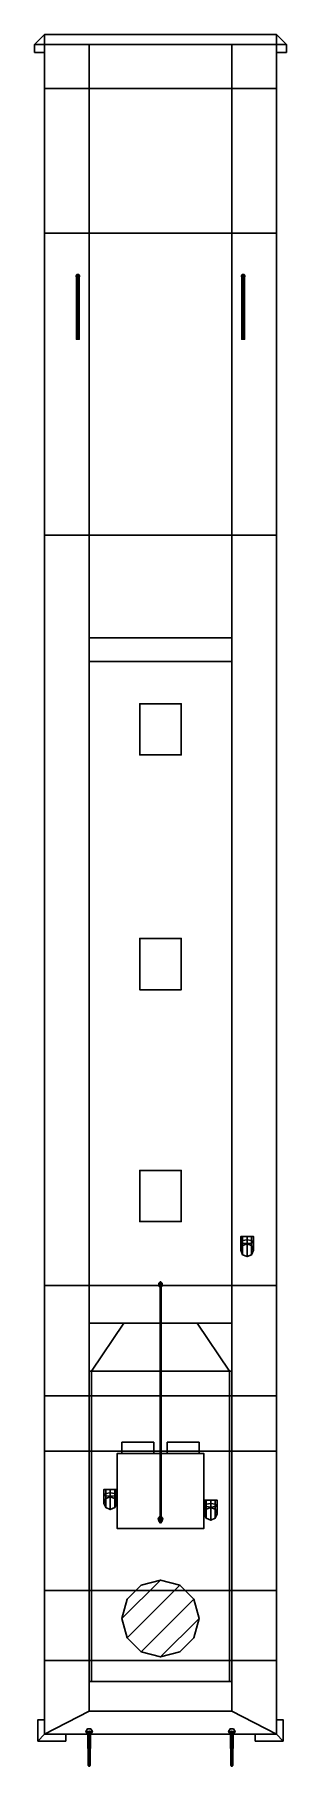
# Model space of a CAD drawing. Extents: x -3.5 to 3.5, y -24.8 to 23.9.
import ezdxf

# ---------------------------------------------------------------- set-up
doc = ezdxf.new("R2010")
doc.units = 0
doc.layers.get('0').update_dxf_attribs({"linetype": 'CONTINUOUS'})
doc.layers.add('SUPERSTRUCTURE', color=3, linetype='CONTINUOUS')

msp = doc.modelspace()

# ---------------------------------------------------------------- linework, layer by layer
for points in [[(-3.25, 23.86, 1.7), (-3.53, 23.58, 1.7), (-3.53, 23.58, 2.04), (-3.25, 23.86, 2.04)], [(-3.25, 23.86, 2.04), (-3.53, 23.58, 2.04), (3.53, 23.58, 2.04), (3.25, 23.86, 2.04)], [(-3.53, 23.58, 1.7), (-3.25, 23.86, 1.7), (-3.25, 23.58, 1.64), (-3.53, 23.58, 1.7)], [(3.25, 23.86, 2.04), (3.25, 23.86, 1.7), (-3.25, 23.86, 1.7), (-3.25, 23.86, 2.04)], [(3.25, 23.86, 1.7), (3.25, 23.58, 1.64), (-3.25, 23.58, 1.64), (-3.25, 23.86, 1.7)], [(3.53, 23.58, 2.04), (3.53, 23.58, 1.7), (3.25, 23.86, 1.7), (3.25, 23.86, 2.04)], [(3.53, 23.58, 1.7), (3.25, 23.58, 1.64), (3.25, 23.86, 1.7), (3.53, 23.58, 1.7)], [(-3.53, 23.58, 1.7), (-3.25, 23.58, 1.64), (-3.25, 23.36, 1.64), (-3.53, 23.36, 1.7)], [(-3.53, 23.36, 2.04), (-3.25, 23.36, 2.04), (-3.25, 23.58, 2.04), (-3.53, 23.58, 2.04)], [(-3.53, 23.58, 2.04), (-3.53, 23.58, 1.7), (-3.53, 23.36, 1.7), (-3.53, 23.36, 2.04)], [(-3.53, 23.36, 1.7), (-3.25, 23.36, 1.64), (-3.25, 23.36, 2.04), (-3.53, 23.36, 2.04)], [(-3.25, 23.58, 1.51), (-3.25, 22.35, 1.18), (-3.25, 22.35, 2.11), (-3.25, 23.58, 2.11)], [(3.25, 23.58, 2.11), (3.25, 23.58, 1.51), (-3.25, 23.58, 1.51), (-3.25, 23.58, 2.11)], [(3.25, 23.58, 1.51), (3.25, 22.35, 1.18), (-3.25, 22.35, 1.18), (-3.25, 23.58, 1.51)], [(-3.25, 23.58, 2.11), (-3.25, 22.35, 2.11), (-2, 22.35, 2.11), (-2, 23.58, 2.11)], [(2, 23.58, 1.51), (2, 22.35, 1.18), (2, 22.35, 2.11), (2, 23.58, 2.11)], [(2, 23.58, 2.11), (2, 22.35, 2.11), (3.25, 22.35, 2.11), (3.25, 23.58, 2.11)], [(3.25, 22.35, 2.11), (3.25, 22.35, 1.18), (3.25, 23.58, 1.51), (3.25, 23.58, 2.11)], [(3.53, 23.36, 1.7), (3.25, 23.36, 1.64), (3.25, 23.58, 1.64), (3.53, 23.58, 1.7)], [(3.53, 23.58, 2.04), (3.25, 23.58, 2.04), (3.25, 23.36, 2.04), (3.53, 23.36, 2.04)], [(3.25, 23.36, 2.04), (3.25, 23.36, 1.64), (3.53, 23.36, 1.7), (3.53, 23.36, 2.04)], [(3.53, 23.36, 2.04), (3.53, 23.36, 1.7), (3.53, 23.58, 1.7), (3.53, 23.58, 2.04)], [(-3.25, 22.35, 1.18), (-3.25, 18.29, 0.08), (-3.25, 18.29, 1.82), (-3.25, 22.35, 2.11)], [(3.25, 22.35, 1.18), (3.25, 18.29, 0.08), (-3.25, 18.29, 0.08), (-3.25, 22.35, 1.18)], [(-3.25, 22.35, 2.11), (-3.25, 18.29, 1.82), (-2, 18.29, 1.82), (-2, 22.35, 2.11)], [(2, 22.35, 2.11), (2, 18.29, 1.82), (3.25, 18.29, 1.82), (3.25, 22.35, 2.11)], [(3.25, 18.29, 1.82), (3.25, 18.29, 0.08), (3.25, 22.35, 1.18), (3.25, 22.35, 2.11)], [(-3.25, 18.29, 0.08), (-3.25, 9.81, -1.04), (-3.25, 9.81, 1.35), (-3.25, 18.29, 1.82)], [(3.25, 18.29, 0.08), (3.25, 9.81, -1.04), (-3.25, 9.81, -1.04), (-3.25, 18.29, 0.08)], [(-3.25, 18.29, 1.82), (-3.25, 9.81, 1.35), (-2, 9.81, 1.35), (-2, 18.29, 1.82)], [(2, 18.29, 1.82), (2, 9.81, 1.35), (3.25, 9.81, 1.35), (3.25, 18.29, 1.82)], [(3.25, 9.81, 1.35), (3.25, 9.81, -1.04), (3.25, 18.29, 0.08), (3.25, 18.29, 1.82)], [(-2.345, 17.123, 1.75), (-2.37, 17.08, 1.75), (-2.37, 17.08, 3.68), (-2.345, 17.123, 3.68)], [(-2.345, 17.123, 3.68), (-2.37, 17.08, 3.68), (-2.345, 17.037, 3.68), (-2.295, 17.123, 3.68)], [(-2.37, 17.08, 1.75), (-2.345, 17.037, 1.75), (-2.345, 17.037, 3.68), (-2.37, 17.08, 3.68)], [(-2.32, 17.08, 2.68), (-2.36, 17.08, 2.64), (-2.36, 15.31, 4.75), (-2.32, 15.31, 4.79)], [(-2.36, 17.08, 2.64), (-2.32, 17.08, 2.6), (-2.32, 15.31, 4.71), (-2.36, 15.31, 4.75)], [(-2.295, 17.123, 1.75), (-2.345, 17.123, 1.75), (-2.345, 17.123, 3.68), (-2.295, 17.123, 3.68)], [(-2.295, 17.123, 3.68), (-2.345, 17.037, 3.68), (-2.295, 17.037, 3.68), (-2.27, 17.08, 3.68)], [(-2.345, 17.037, 1.75), (-2.295, 17.037, 1.75), (-2.295, 17.037, 3.68), (-2.345, 17.037, 3.68)], [(-2.3, 17.07, 3.66), (-2.33, 17.07, 3.677), (-2.33, 15.36, 4.697), (-2.3, 15.36, 4.68)], [(-2.33, 17.07, 3.677), (-2.33, 17.07, 3.643), (-2.33, 15.36, 4.663), (-2.33, 15.36, 4.697)], [(-2.33, 17.07, 3.643), (-2.3, 17.07, 3.66), (-2.3, 15.36, 4.68), (-2.33, 15.36, 4.663)], [(-2.28, 17.08, 2.64), (-2.32, 17.08, 2.68), (-2.32, 15.31, 4.79), (-2.28, 15.31, 4.75)], [(-2.32, 17.08, 2.6), (-2.28, 17.08, 2.64), (-2.28, 15.31, 4.75), (-2.32, 15.31, 4.71)], [(-2.27, 17.08, 1.75), (-2.295, 17.123, 1.75), (-2.295, 17.123, 3.68), (-2.27, 17.08, 3.68)], [(-2.295, 17.037, 1.75), (-2.27, 17.08, 1.75), (-2.27, 17.08, 3.68), (-2.295, 17.037, 3.68)], [(2.295, 17.123, 1.75), (2.27, 17.08, 1.75), (2.27, 17.08, 3.68), (2.295, 17.123, 3.68)], [(2.295, 17.123, 3.68), (2.27, 17.08, 3.68), (2.295, 17.037, 3.68), (2.345, 17.123, 3.68)], [(2.27, 17.08, 1.75), (2.295, 17.037, 1.75), (2.295, 17.037, 3.68), (2.27, 17.08, 3.68)], [(2.32, 17.08, 2.68), (2.28, 17.08, 2.64), (2.28, 15.31, 4.75), (2.32, 15.31, 4.79)], [(2.28, 17.08, 2.64), (2.32, 17.08, 2.6), (2.32, 15.31, 4.71), (2.28, 15.31, 4.75)], [(2.345, 17.123, 1.75), (2.295, 17.123, 1.75), (2.295, 17.123, 3.68), (2.345, 17.123, 3.68)], [(2.345, 17.123, 3.68), (2.295, 17.037, 3.68), (2.345, 17.037, 3.68), (2.37, 17.08, 3.68)], [(2.295, 17.037, 1.75), (2.345, 17.037, 1.75), (2.345, 17.037, 3.68), (2.295, 17.037, 3.68)], [(2.34, 17.07, 3.66), (2.31, 17.07, 3.677), (2.31, 15.36, 4.697), (2.34, 15.36, 4.68)], [(2.31, 17.07, 3.677), (2.31, 17.07, 3.643), (2.31, 15.36, 4.663), (2.31, 15.36, 4.697)], [(2.31, 17.07, 3.643), (2.34, 17.07, 3.66), (2.34, 15.36, 4.68), (2.31, 15.36, 4.663)], [(2.36, 17.08, 2.64), (2.32, 17.08, 2.68), (2.32, 15.31, 4.79), (2.36, 15.31, 4.75)], [(2.32, 17.08, 2.6), (2.36, 17.08, 2.64), (2.36, 15.31, 4.75), (2.32, 15.31, 4.71)], [(2.37, 17.08, 1.75), (2.345, 17.123, 1.75), (2.345, 17.123, 3.68), (2.37, 17.08, 3.68)], [(2.345, 17.037, 1.75), (2.37, 17.08, 1.75), (2.37, 17.08, 3.68), (2.345, 17.037, 3.68)], [(-2.32, 15.31, 4.79), (-2.36, 15.31, 4.75), (-2.32, 15.31, 4.71), (-2.28, 15.31, 4.75)], [(2.32, 15.31, 4.79), (2.28, 15.31, 4.75), (2.32, 15.31, 4.71), (2.36, 15.31, 4.75)], [(-3.25, 9.81, -1.04), (-3.25, -11.25, -1.4), (-3.25, -11.25, 0.9), (-3.25, 9.81, 1.35)], [(3.25, 9.81, -1.04), (3.25, -11.25, -1.4), (-3.25, -11.25, -1.4), (-3.25, 9.81, -1.04)], [(-3.25, 9.81, 1.35), (-3.25, -11.25, 0.9), (-2, -11.25, 0.9), (-2, 9.81, 1.35)], [(2, 9.81, 1.35), (2, -11.25, 0.9), (3.25, -11.25, 0.9), (3.25, 9.81, 1.35)], [(3.25, -11.25, 0.9), (3.25, -11.25, -1.4), (3.25, 9.81, -1.04), (3.25, 9.81, 1.35)], [(2.303, -9.99, 3.2), (2.25, -10.03, 3.38), (2.25, -9.88, 3.38), (2.303, -9.88, 3.2)], [(2.25, -10.03, 3.38), (2.303, -10.06, 3.56), (2.303, -9.88, 3.56), (2.25, -9.88, 3.38)], [(2.25, -9.88, 3.38), (2.303, -9.88, 3.56), (2.557, -9.88, 3.56), (2.61, -9.88, 3.38)], [(2.303, -9.88, 3.2), (2.25, -9.88, 3.38), (2.61, -9.88, 3.38), (2.557, -9.88, 3.2)], [(2.303, -10.133, 2.88), (2.25, -10.26, 2.97), (2.25, -10.03, 3.38), (2.303, -9.99, 3.2)], [(2.25, -10.26, 2.97), (2.303, -10.387, 3.06), (2.303, -10.06, 3.56), (2.25, -10.03, 3.38)], [(2.303, -10.133, 0.91), (2.25, -10.26, 0.91), (2.25, -10.26, 2.97), (2.303, -10.133, 2.88)], [(2.43, -9.97, 3.11), (2.303, -9.99, 3.2), (2.303, -9.88, 3.2), (2.43, -9.88, 3.11)], [(2.303, -10.06, 3.56), (2.43, -10.07, 3.67), (2.43, -9.88, 3.67), (2.303, -9.88, 3.56)], [(2.43, -9.88, 3.11), (2.303, -9.88, 3.2), (2.557, -9.88, 3.2), (2.43, -9.88, 3.11)], [(2.557, -9.88, 3.56), (2.303, -9.88, 3.56), (2.43, -9.88, 3.67), (2.557, -9.88, 3.56)], [(2.43, -10.08, 2.84), (2.303, -10.133, 2.88), (2.303, -9.99, 3.2), (2.43, -9.97, 3.11)], [(2.303, -10.387, 3.06), (2.43, -10.44, 3.11), (2.43, -10.07, 3.67), (2.303, -10.06, 3.56)], [(2.43, -10.08, 0.91), (2.303, -10.133, 0.91), (2.303, -10.133, 2.88), (2.43, -10.08, 2.84)], [(2.557, -9.99, 3.2), (2.43, -9.97, 3.11), (2.43, -9.88, 3.11), (2.557, -9.88, 3.2)], [(2.43, -10.07, 3.67), (2.557, -10.06, 3.56), (2.557, -9.88, 3.56), (2.43, -9.88, 3.67)], [(2.557, -10.133, 2.88), (2.43, -10.08, 2.84), (2.43, -9.97, 3.11), (2.557, -9.99, 3.2)], [(2.43, -10.44, 3.11), (2.557, -10.387, 3.06), (2.557, -10.06, 3.56), (2.43, -10.07, 3.67)], [(2.557, -10.133, 0.91), (2.43, -10.08, 0.91), (2.43, -10.08, 2.84), (2.557, -10.133, 2.88)], [(2.61, -10.03, 3.38), (2.557, -9.99, 3.2), (2.557, -9.88, 3.2), (2.61, -9.88, 3.38)], [(2.557, -10.06, 3.56), (2.61, -10.03, 3.38), (2.61, -9.88, 3.38), (2.557, -9.88, 3.56)], [(2.61, -10.26, 2.97), (2.557, -10.133, 2.88), (2.557, -9.99, 3.2), (2.61, -10.03, 3.38)], [(2.557, -10.387, 3.06), (2.61, -10.26, 2.97), (2.61, -10.03, 3.38), (2.557, -10.06, 3.56)], [(2.61, -10.26, 0.91), (2.557, -10.133, 0.91), (2.557, -10.133, 2.88), (2.61, -10.26, 2.97)], [(2.25, -10.26, 0.91), (2.303, -10.387, 0.91), (2.303, -10.387, 3.06), (2.25, -10.26, 2.97)], [(2.303, -10.387, 0.91), (2.43, -10.44, 0.91), (2.43, -10.44, 3.11), (2.303, -10.387, 3.06)], [(2.43, -10.44, 0.91), (2.557, -10.387, 0.91), (2.557, -10.387, 3.06), (2.43, -10.44, 3.11)], [(2.557, -10.387, 0.91), (2.61, -10.26, 0.91), (2.61, -10.26, 2.97), (2.557, -10.387, 3.06)], [(-3.25, -11.25, -1.4), (-3.25, -14.35, -1.21), (-3.25, -14.35, 1.1), (-3.25, -11.25, 0.9)], [(3.25, -11.25, -1.4), (3.25, -14.35, -1.21), (-3.25, -14.35, -1.21), (-3.25, -11.25, -1.4)], [(-3.25, -11.25, 0.9), (-3.25, -14.35, 1.1), (-2, -14.35, 1.1), (-2, -11.25, 0.9)], [(2, -11.25, 0.9), (2, -14.35, 1.1), (3.25, -14.35, 1.1), (3.25, -11.25, 0.9)], [(3.25, -14.35, 1.1), (3.25, -14.35, -1.21), (3.25, -11.25, -1.4), (3.25, -11.25, 0.9)], [(-3.25, -14.35, -1.21), (-3.25, -15.9, -0.84), (-3.25, -15.9, 1.18), (-3.25, -14.35, 1.1)], [(3.25, -14.35, -1.21), (3.25, -15.9, -0.84), (-3.25, -15.9, -0.84), (-3.25, -14.35, -1.21)], [(-3.25, -14.35, 1.1), (-3.25, -15.9, 1.18), (-2, -15.9, 1.18), (-2, -14.35, 1.1)], [(2, -14.35, 1.1), (2, -15.9, 1.18), (3.25, -15.9, 1.18), (3.25, -14.35, 1.1)], [(3.25, -15.9, 1.18), (3.25, -15.9, -0.84), (3.25, -14.35, -1.21), (3.25, -14.35, 1.1)], [(-3.25, -15.9, -0.84), (-3.25, -19.81, -0.23), (-3.25, -19.81, 1.41), (-3.25, -15.9, 1.18)], [(3.25, -15.9, -0.84), (3.25, -19.81, -0.23), (-3.25, -19.81, -0.23), (-3.25, -15.9, -0.84)], [(-3.25, -15.9, 1.18), (-3.25, -19.81, 1.41), (-2, -19.81, 1.41), (-2, -15.9, 1.18)], [(2, -15.9, 1.18), (2, -19.81, 1.41), (3.25, -19.81, 1.41), (3.25, -15.9, 1.18)], [(3.25, -19.81, 1.41), (3.25, -19.81, -0.23), (3.25, -15.9, -0.84), (3.25, -15.9, 1.18)], [(-1.59, -16.98, 3.84), (-1.537, -16.98, 4.02), (-1.283, -16.98, 4.02), (-1.23, -16.98, 3.84)], [(-1.537, -16.98, 3.66), (-1.59, -16.98, 3.84), (-1.23, -16.98, 3.84), (-1.283, -16.98, 3.66)], [(-1.537, -17.09, 3.66), (-1.59, -17.13, 3.84), (-1.59, -16.98, 3.84), (-1.537, -16.98, 3.66)], [(-1.59, -17.13, 3.84), (-1.537, -17.16, 4.02), (-1.537, -16.98, 4.02), (-1.59, -16.98, 3.84)], [(-1.283, -16.98, 4.02), (-1.537, -16.98, 4.02), (-1.41, -16.98, 4.13), (-1.283, -16.98, 4.02)], [(-1.537, -17.16, 4.02), (-1.41, -17.17, 4.13), (-1.41, -16.98, 4.13), (-1.537, -16.98, 4.02)], [(-1.41, -16.98, 3.57), (-1.537, -16.98, 3.66), (-1.283, -16.98, 3.66), (-1.41, -16.98, 3.57)], [(-1.41, -17.07, 3.57), (-1.537, -17.09, 3.66), (-1.537, -16.98, 3.66), (-1.41, -16.98, 3.57)], [(-1.41, -17.17, 4.13), (-1.283, -17.16, 4.02), (-1.283, -16.98, 4.02), (-1.41, -16.98, 4.13)], [(-1.283, -17.09, 3.66), (-1.41, -17.07, 3.57), (-1.41, -16.98, 3.57), (-1.283, -16.98, 3.66)], [(-1.23, -17.13, 3.84), (-1.283, -17.09, 3.66), (-1.283, -16.98, 3.66), (-1.23, -16.98, 3.84)], [(-1.283, -17.16, 4.02), (-1.23, -17.13, 3.84), (-1.23, -16.98, 3.84), (-1.283, -16.98, 4.02)], [(-1.537, -17.233, 3.34), (-1.59, -17.36, 3.43), (-1.59, -17.13, 3.84), (-1.537, -17.09, 3.66)], [(-1.59, -17.36, 3.43), (-1.537, -17.487, 3.52), (-1.537, -17.16, 4.02), (-1.59, -17.13, 3.84)], [(-1.537, -17.233, 1.78), (-1.59, -17.36, 1.78), (-1.59, -17.36, 3.43), (-1.537, -17.233, 3.34)], [(-1.59, -17.36, 1.78), (-1.537, -17.487, 1.78), (-1.537, -17.487, 3.52), (-1.59, -17.36, 3.43)], [(-1.41, -17.18, 3.3), (-1.537, -17.233, 3.34), (-1.537, -17.09, 3.66), (-1.41, -17.07, 3.57)], [(-1.537, -17.487, 3.52), (-1.41, -17.54, 3.57), (-1.41, -17.17, 4.13), (-1.537, -17.16, 4.02)], [(-1.41, -17.18, 1.78), (-1.537, -17.233, 1.78), (-1.537, -17.233, 3.34), (-1.41, -17.18, 3.3)], [(-1.537, -17.487, 1.78), (-1.41, -17.54, 1.78), (-1.41, -17.54, 3.57), (-1.537, -17.487, 3.52)], [(-1.283, -17.233, 3.34), (-1.41, -17.18, 3.3), (-1.41, -17.07, 3.57), (-1.283, -17.09, 3.66)], [(-1.41, -17.54, 3.57), (-1.283, -17.487, 3.52), (-1.283, -17.16, 4.02), (-1.41, -17.17, 4.13)], [(-1.283, -17.233, 1.78), (-1.41, -17.18, 1.78), (-1.41, -17.18, 3.3), (-1.283, -17.233, 3.34)], [(-1.41, -17.54, 1.78), (-1.283, -17.487, 1.78), (-1.283, -17.487, 3.52), (-1.41, -17.54, 3.57)], [(-1.23, -17.36, 3.43), (-1.283, -17.233, 3.34), (-1.283, -17.09, 3.66), (-1.23, -17.13, 3.84)], [(-1.283, -17.487, 3.52), (-1.23, -17.36, 3.43), (-1.23, -17.13, 3.84), (-1.283, -17.16, 4.02)], [(-1.23, -17.36, 1.78), (-1.283, -17.233, 1.78), (-1.283, -17.233, 3.34), (-1.23, -17.36, 3.43)], [(-1.283, -17.487, 1.78), (-1.23, -17.36, 1.78), (-1.23, -17.36, 3.43), (-1.283, -17.487, 3.52)], [(1.283, -17.28, 3.66), (1.23, -17.28, 3.84), (1.59, -17.28, 3.84), (1.537, -17.28, 3.66)], [(1.23, -17.28, 3.84), (1.283, -17.28, 4.02), (1.537, -17.28, 4.02), (1.59, -17.28, 3.84)], [(1.23, -17.43, 3.84), (1.283, -17.46, 4.02), (1.283, -17.28, 4.02), (1.23, -17.28, 3.84)], [(1.283, -17.39, 3.66), (1.23, -17.43, 3.84), (1.23, -17.28, 3.84), (1.283, -17.28, 3.66)], [(1.283, -17.533, 3.34), (1.23, -17.66, 3.43), (1.23, -17.43, 3.84), (1.283, -17.39, 3.66)], [(1.23, -17.66, 3.43), (1.283, -17.787, 3.52), (1.283, -17.46, 4.02), (1.23, -17.43, 3.84)], [(1.537, -17.28, 4.02), (1.283, -17.28, 4.02), (1.41, -17.28, 4.13), (1.537, -17.28, 4.02)], [(1.283, -17.46, 4.02), (1.41, -17.47, 4.13), (1.41, -17.28, 4.13), (1.283, -17.28, 4.02)], [(1.41, -17.28, 3.57), (1.283, -17.28, 3.66), (1.537, -17.28, 3.66), (1.41, -17.28, 3.57)], [(1.41, -17.37, 3.57), (1.283, -17.39, 3.66), (1.283, -17.28, 3.66), (1.41, -17.28, 3.57)], [(1.41, -17.48, 3.3), (1.283, -17.533, 3.34), (1.283, -17.39, 3.66), (1.41, -17.37, 3.57)], [(1.283, -17.787, 3.52), (1.41, -17.84, 3.57), (1.41, -17.47, 4.13), (1.283, -17.46, 4.02)], [(1.41, -17.48, 1.78), (1.283, -17.533, 1.78), (1.283, -17.533, 3.34), (1.41, -17.48, 3.3)], [(1.41, -17.47, 4.13), (1.537, -17.46, 4.02), (1.537, -17.28, 4.02), (1.41, -17.28, 4.13)], [(1.537, -17.39, 3.66), (1.41, -17.37, 3.57), (1.41, -17.28, 3.57), (1.537, -17.28, 3.66)], [(1.537, -17.533, 3.34), (1.41, -17.48, 3.3), (1.41, -17.37, 3.57), (1.537, -17.39, 3.66)], [(1.41, -17.84, 3.57), (1.537, -17.787, 3.52), (1.537, -17.46, 4.02), (1.41, -17.47, 4.13)], [(1.537, -17.533, 1.78), (1.41, -17.48, 1.78), (1.41, -17.48, 3.3), (1.537, -17.533, 3.34)], [(1.537, -17.46, 4.02), (1.59, -17.43, 3.84), (1.59, -17.28, 3.84), (1.537, -17.28, 4.02)], [(1.59, -17.43, 3.84), (1.537, -17.39, 3.66), (1.537, -17.28, 3.66), (1.59, -17.28, 3.84)], [(1.59, -17.66, 3.43), (1.537, -17.533, 3.34), (1.537, -17.39, 3.66), (1.59, -17.43, 3.84)], [(1.537, -17.787, 3.52), (1.59, -17.66, 3.43), (1.59, -17.43, 3.84), (1.537, -17.46, 4.02)], [(1.283, -17.533, 1.78), (1.23, -17.66, 1.78), (1.23, -17.66, 3.43), (1.283, -17.533, 3.34)], [(1.23, -17.66, 1.78), (1.283, -17.787, 1.78), (1.283, -17.787, 3.52), (1.23, -17.66, 3.43)], [(1.283, -17.787, 1.78), (1.41, -17.84, 1.78), (1.41, -17.84, 3.57), (1.283, -17.787, 3.52)], [(1.41, -17.84, 1.78), (1.537, -17.787, 1.78), (1.537, -17.787, 3.52), (1.41, -17.84, 3.57)], [(1.59, -17.66, 1.78), (1.537, -17.533, 1.78), (1.537, -17.533, 3.34), (1.59, -17.66, 3.43)], [(1.537, -17.787, 1.78), (1.59, -17.66, 1.78), (1.59, -17.66, 3.43), (1.537, -17.787, 3.52)], [(-3.25, -19.81, -0.23), (-3.25, -21.78, -0.01), (-3.25, -21.78, 1.53), (-3.25, -19.81, 1.41)], [(3.25, -19.81, -0.23), (3.25, -21.78, -0.01), (-3.25, -21.78, -0.01), (-3.25, -19.81, -0.23)], [(-3.25, -19.81, 1.41), (-3.25, -21.78, 1.53), (-2, -21.78, 1.53), (-2, -19.81, 1.41)], [(2, -19.81, 1.41), (2, -21.78, 1.53), (3.25, -21.78, 1.53), (3.25, -19.81, 1.41)], [(3.25, -21.78, 1.53), (3.25, -21.78, -0.01), (3.25, -19.81, -0.23), (3.25, -19.81, 1.41)], [(-3.25, -21.78, -0.01), (-3.25, -23.85, 0.07), (-3.25, -23.85, 1.62), (-3.25, -21.78, 1.53)], [(3.25, -21.78, -0.01), (3.25, -23.85, 0.07), (-3.25, -23.85, 0.07), (-3.25, -21.78, -0.01)], [(-3.25, -21.78, 1.53), (-3.25, -23.85, 1.62), (-2, -23.2, 1.59), (-2, -21.78, 1.53)], [(2, -21.78, 1.53), (2, -23.2, 1.59), (3.25, -23.85, 1.62), (3.25, -21.78, 1.53)], [(3.25, -23.85, 1.62), (3.25, -23.85, 0.07), (3.25, -21.78, -0.01), (3.25, -21.78, 1.53)], [(-2, -23.2, 1.59), (-3.25, -23.85, 1.62), (3.25, -23.85, 1.62), (2, -23.2, 1.59)], [(-3.25, -23.44, 1.53), (-3.44, -23.44, 1.53), (-3.44, -24.04, 1.53), (-3.25, -23.85, 1.53)], [(-3.25, -23.85, 1.34), (-3.44, -24.04, 1.34), (-3.44, -23.44, 1.34), (-3.25, -23.44, 1.34)], [(-3.25, -23.44, 1.34), (-3.44, -23.44, 1.34), (-3.44, -23.44, 1.53), (-3.25, -23.44, 1.53)], [(-3.44, -23.44, 1.53), (-3.44, -23.44, 1.34), (-3.44, -24.04, 1.34), (-3.44, -24.04, 1.53)], [(-2.045, -23.692, 1.61), (-2.09, -23.77, 1.61), (-2.09, -23.77, 2.46), (-2.045, -23.692, 2.46)], [(-1.955, -23.692, 2.46), (-2.045, -23.692, 2.46), (-2.09, -23.77, 2.46), (-1.91, -23.77, 2.46)], [(-2.09, -23.77, 1.61), (-2.045, -23.848, 1.61), (-2.045, -23.848, 2.46), (-2.09, -23.77, 2.46)], [(-1.91, -23.77, 2.46), (-2.09, -23.77, 2.46), (-2.045, -23.848, 2.46), (-1.955, -23.848, 2.46)], [(-1.955, -23.692, 1.61), (-2.045, -23.692, 1.61), (-2.045, -23.692, 2.46), (-1.955, -23.692, 2.46)], [(-2, -23.76, 2.46), (-2.04, -23.8, 2.46), (-2.03, -24.72, 4.21), (-2, -24.69, 4.21)], [(-2.04, -23.8, 2.46), (-2, -23.84, 2.46), (-2, -24.75, 4.21), (-2.03, -24.72, 4.21)], [(-1.96, -23.8, 2.46), (-2, -23.76, 2.46), (-2, -24.69, 4.21), (-1.97, -24.72, 4.21)], [(-2, -23.84, 2.46), (-1.96, -23.8, 2.46), (-1.97, -24.72, 4.21), (-2, -24.75, 4.21)], [(-1.91, -23.77, 1.61), (-1.955, -23.692, 1.61), (-1.955, -23.692, 2.46), (-1.91, -23.77, 2.46)], [(-1.955, -23.848, 1.61), (-1.91, -23.77, 1.61), (-1.91, -23.77, 2.46), (-1.955, -23.848, 2.46)], [(1.955, -23.692, 1.61), (1.91, -23.77, 1.61), (1.91, -23.77, 2.46), (1.955, -23.692, 2.46)], [(2.045, -23.692, 2.46), (1.955, -23.692, 2.46), (1.91, -23.77, 2.46), (2.09, -23.77, 2.46)], [(1.91, -23.77, 1.61), (1.955, -23.848, 1.61), (1.955, -23.848, 2.46), (1.91, -23.77, 2.46)], [(2.09, -23.77, 2.46), (1.91, -23.77, 2.46), (1.955, -23.848, 2.46), (2.045, -23.848, 2.46)], [(2.045, -23.692, 1.61), (1.955, -23.692, 1.61), (1.955, -23.692, 2.46), (2.045, -23.692, 2.46)], [(2, -23.76, 2.46), (1.96, -23.8, 2.46), (1.97, -24.72, 4.21), (2, -24.69, 4.21)], [(1.96, -23.8, 2.46), (2, -23.84, 2.46), (2, -24.75, 4.21), (1.97, -24.72, 4.21)], [(2.04, -23.8, 2.46), (2, -23.76, 2.46), (2, -24.69, 4.21), (2.03, -24.72, 4.21)], [(2, -23.84, 2.46), (2.04, -23.8, 2.46), (2.03, -24.72, 4.21), (2, -24.75, 4.21)], [(2.09, -23.77, 1.61), (2.045, -23.692, 1.61), (2.045, -23.692, 2.46), (2.09, -23.77, 2.46)], [(2.045, -23.848, 1.61), (2.09, -23.77, 1.61), (2.09, -23.77, 2.46), (2.045, -23.848, 2.46)], [(3.25, -23.44, 1.34), (3.44, -23.44, 1.34), (3.44, -24.04, 1.34), (3.25, -23.85, 1.34)], [(3.25, -23.44, 1.53), (3.44, -23.44, 1.53), (3.44, -23.44, 1.34), (3.25, -23.44, 1.34)], [(3.25, -23.85, 1.53), (3.44, -24.04, 1.53), (3.44, -23.44, 1.53), (3.25, -23.44, 1.53)], [(3.44, -23.44, 1.34), (3.44, -23.44, 1.53), (3.44, -24.04, 1.53), (3.44, -24.04, 1.34)], [(-3.25, -23.85, 1.53), (-3.44, -24.04, 1.53), (-2.66, -24.04, 1.53), (-2.66, -23.85, 1.53)], [(-2.66, -23.85, 1.34), (-2.66, -24.04, 1.34), (-3.44, -24.04, 1.34), (-3.25, -23.85, 1.34)], [(-3.44, -24.04, 1.53), (-3.44, -24.04, 1.34), (-2.66, -24.04, 1.34), (-2.66, -24.04, 1.53)], [(-3.25, -23.85, 1.62), (-3.25, -23.85, 0.07), (3.25, -23.85, 0.07), (3.25, -23.85, 1.62)], [(-2.66, -24.04, 1.53), (-2.66, -24.04, 1.34), (-2.66, -23.85, 1.34), (-2.66, -23.85, 1.53)], [(-2.045, -23.848, 1.61), (-1.955, -23.848, 1.61), (-1.955, -23.848, 2.46), (-2.045, -23.848, 2.46)], [(1.955, -23.848, 1.61), (2.045, -23.848, 1.61), (2.045, -23.848, 2.46), (1.955, -23.848, 2.46)], [(3.25, -23.85, 1.34), (3.44, -24.04, 1.34), (2.66, -24.04, 1.34), (2.66, -23.85, 1.34)], [(2.66, -24.04, 1.34), (2.66, -24.04, 1.53), (2.66, -23.85, 1.53), (2.66, -23.85, 1.34)], [(2.66, -23.85, 1.53), (2.66, -24.04, 1.53), (3.44, -24.04, 1.53), (3.25, -23.85, 1.53)], [(3.44, -24.04, 1.34), (3.44, -24.04, 1.53), (2.66, -24.04, 1.53), (2.66, -24.04, 1.34)], [(-2, -24.69, 4.21), (-2.03, -24.72, 4.21), (-2, -24.75, 4.21), (-1.97, -24.72, 4.21)], [(2, -24.69, 4.21), (1.97, -24.72, 4.21), (2, -24.75, 4.21), (2.03, -24.72, 4.21)]]:
    msp.add_3dface(points)
at = {"layer": 'SUPERSTRUCTURE'}
for points in [[(-2, 23.58, 2.11), (-2, 22.35, 2.11), (-2, 22.35, 2.52), (-2, 23.58, 2.46)], [(-2, 23.58, 2.46), (-2, 22.35, 2.52), (2, 22.35, 2.52), (2, 23.58, 2.46)], [(2, 23.58, 2.46), (2, 23.58, 2.11), (-2, 23.58, 2.11), (-2, 23.58, 2.46)], [(2, 22.35, 2.52), (2, 22.35, 2.11), (2, 23.58, 2.11), (2, 23.58, 2.46)], [(-2, 22.35, 2.11), (-2, 18.29, 1.82), (-2, 18.29, 2.71), (-2, 22.35, 2.52)], [(-2, 22.35, 2.52), (-2, 18.29, 2.71), (2, 18.29, 2.71), (2, 22.35, 2.52)], [(2, 18.29, 2.71), (2, 18.29, 1.82), (2, 22.35, 2.11), (2, 22.35, 2.52)], [(-2, 18.29, 1.82), (-2, 9.81, 1.35), (-2, 9.81, 3.1), (-2, 18.29, 2.71)], [(-2, 18.29, 2.71), (-2, 9.81, 3.1), (2, 9.81, 3.1), (2, 18.29, 2.71)], [(2, 9.81, 3.1), (2, 9.81, 1.35), (2, 18.29, 1.82), (2, 18.29, 2.71)], [(-2, 9.81, 1.35), (-2, -11.25, 0.9), (-2, -11.25, 2.9), (-2, 9.81, 3.1)], [(-2, 9.81, 3.1), (-2, -11.25, 2.9), (2, -11.25, 2.9), (2, 9.81, 3.1)], [(2, -11.25, 2.9), (2, -11.25, 0.9), (2, 9.81, 1.35), (2, 9.81, 3.1)], [(2, 6.93, 3.4), (2, 6.93, 3.07), (-2, 6.93, 3.07), (-2, 6.93, 3.4)], [(-2, 6.93, 3.07), (-2, 6.26, 3.06), (-2, 6.26, 3.4), (-2, 6.93, 3.4)], [(-2, 6.93, 3.4), (-2, 6.26, 3.4), (2, 6.26, 3.4), (2, 6.93, 3.4)], [(2, 6.26, 3.4), (2, 6.26, 3.06), (2, 6.93, 3.07), (2, 6.93, 3.4)], [(-2, 6.26, 3.4), (-2, 6.26, 3.06), (2, 6.26, 3.06), (2, 6.26, 3.4)], [(-0.58, 5.08, 3.05), (-0.58, 3.64, 3.04), (-0.58, 3.64, 3.33), (-0.58, 5.08, 3.33)], [(-0.58, 5.08, 3.33), (-0.58, 3.64, 3.33), (0.58, 3.64, 3.33), (0.58, 5.08, 3.33)], [(0.58, 5.08, 3.33), (0.58, 5.08, 3.05), (-0.58, 5.08, 3.05), (-0.58, 5.08, 3.33)], [(0.58, 3.64, 3.33), (0.58, 3.64, 3.04), (0.58, 5.08, 3.05), (0.58, 5.08, 3.33)], [(-0.58, 3.64, 3.33), (-0.58, 3.64, 3.04), (0.58, 3.64, 3.04), (0.58, 3.64, 3.33)], [(-0.58, -1.51, 2.99), (-0.58, -2.95, 2.97), (-0.58, -2.95, 3.25), (-0.58, -1.51, 3.25)], [(-0.58, -1.51, 3.25), (-0.58, -2.95, 3.25), (0.58, -2.95, 3.25), (0.58, -1.51, 3.25)], [(0.58, -1.51, 3.25), (0.58, -1.51, 2.99), (-0.58, -1.51, 2.99), (-0.58, -1.51, 3.25)], [(0.58, -2.95, 3.25), (0.58, -2.95, 2.97), (0.58, -1.51, 2.99), (0.58, -1.51, 3.25)], [(-0.58, -2.95, 3.25), (-0.58, -2.95, 2.97), (0.58, -2.95, 2.97), (0.58, -2.95, 3.25)], [(-0.58, -8.02, 2.93), (-0.58, -9.46, 2.91), (-0.58, -9.46, 3.18), (-0.58, -8.02, 3.18)], [(-0.58, -8.02, 3.18), (-0.58, -9.46, 3.18), (0.58, -9.46, 3.18), (0.58, -8.02, 3.18)], [(0.58, -8.02, 3.18), (0.58, -8.02, 2.93), (-0.58, -8.02, 2.93), (-0.58, -8.02, 3.18)], [(0.58, -9.46, 3.18), (0.58, -9.46, 2.91), (0.58, -8.02, 2.93), (0.58, -8.02, 3.18)], [(-0.58, -9.46, 3.18), (-0.58, -9.46, 2.91), (0.58, -9.46, 2.91), (0.58, -9.46, 3.18)], [(0, -11.14, 2.9), (-0.05, -11.19, 2.9), (-0.04, -11.28, 5.02), (0, -11.24, 5.02)], [(0.05, -11.19, 2.9), (0, -11.14, 2.9), (0, -11.24, 5.02), (0.04, -11.28, 5.02)], [(-2, -11.25, 0.9), (-2, -14.35, 1.1), (-2, -14.35, 1.84), (-2, -11.25, 1.84)], [(-2, -11.25, 1.84), (-2, -12.31, 1.84), (-2, -12.31, 2.78), (-2, -11.25, 2.9)], [(-2, -11.25, 2.9), (-2, -12.31, 2.78), (2, -12.31, 2.78), (2, -11.25, 2.9)], [(-0.05, -11.19, 2.9), (0, -11.24, 2.9), (0, -11.32, 5.02), (-0.04, -11.28, 5.02)], [(0, -11.24, 5.02), (-0.04, -11.28, 5.02), (0, -11.32, 5.02), (0.04, -11.28, 5.02)], [(0.015, -11.3, 4.99), (-0.007, -11.3, 5.003), (-0.007, -17.83, 6.883), (0.015, -17.83, 6.87)], [(-0.007, -11.3, 5.003), (-0.007, -11.3, 4.977), (-0.007, -17.83, 6.857), (-0.007, -17.83, 6.883)], [(-0.007, -11.3, 4.977), (0.015, -11.3, 4.99), (0.015, -17.83, 6.87), (-0.007, -17.83, 6.857)], [(0, -11.24, 2.9), (0.05, -11.19, 2.9), (0.04, -11.28, 5.02), (0, -11.32, 5.02)], [(2, -14.35, 1.84), (2, -14.35, 1.1), (2, -11.25, 0.9), (2, -11.25, 1.84)], [(2, -12.31, 2.78), (2, -12.31, 1.84), (2, -11.25, 1.84), (2, -11.25, 2.9)], [(-2, -12.31, 1.84), (-2, -13.66, 1.84), (-2, -13.66, 2.71), (-2, -12.31, 2.78)], [(-2, -12.31, 2.78), (-2, -13.66, 2.71), (-1.94, -13.66, 2.71), (-1.03, -12.31, 2.78)], [(-1.94, -13.66, 2.71), (-1.94, -13.66, 1.84), (-1.03, -12.31, 1.84), (-1.03, -12.31, 2.78)], [(-1.03, -12.31, 1.84), (-1.94, -13.66, 1.84), (1.94, -13.66, 1.84), (1.03, -12.31, 1.84)], [(-1.03, -12.31, 2.78), (-1.03, -12.31, 1.84), (1.03, -12.31, 1.84), (1.03, -12.31, 2.78)], [(1.03, -12.31, 2.78), (1.94, -13.66, 2.71), (2, -13.66, 2.71), (2, -12.31, 2.78)], [(1.03, -12.31, 1.84), (1.94, -13.66, 1.84), (1.94, -13.66, 2.71), (1.03, -12.31, 2.78)], [(2, -13.66, 2.71), (2, -13.66, 1.84), (2, -12.31, 1.84), (2, -12.31, 2.78)], [(-2, -14.35, 2.64), (-2, -13.66, 2.71), (-2, -13.66, 1.84), (-2, -14.35, 1.84)], [(-1.94, -14.35, 2.64), (-1.94, -13.66, 2.71), (-2, -13.66, 2.71), (-2, -14.35, 2.64)], [(-1.94, -13.66, 1.84), (-1.94, -13.66, 2.71), (-1.94, -14.35, 2.64), (-1.94, -14.35, 1.84)], [(-1.94, -13.66, 1.84), (-1.94, -14.35, 1.84), (1.94, -14.35, 1.84), (1.94, -13.66, 1.84)], [(1.94, -14.35, 2.64), (1.94, -13.66, 2.71), (1.94, -13.66, 1.84), (1.94, -14.35, 1.84)], [(2, -14.35, 2.64), (2, -13.66, 2.71), (1.94, -13.66, 2.71), (1.94, -14.35, 2.64)], [(2, -13.66, 1.84), (2, -13.66, 2.71), (2, -14.35, 2.64), (2, -14.35, 1.84)], [(-2, -14.35, 1.1), (-2, -15.9, 1.18), (-2, -15.9, 1.8), (-2, -14.35, 1.84)], [(-2, -15.9, 2.5), (-2, -14.35, 2.64), (-2, -14.35, 1.84), (-2, -15.9, 1.8)], [(-1.94, -15.9, 2.5), (-1.94, -14.35, 2.64), (-2, -14.35, 2.64), (-2, -15.9, 2.5)], [(-1.94, -14.35, 1.84), (-1.94, -14.35, 2.64), (-1.94, -15.9, 2.5), (-1.94, -15.9, 1.8)], [(-1.94, -14.35, 1.84), (-1.94, -15.9, 1.8), (1.94, -15.9, 1.8), (1.94, -14.35, 1.84)], [(2, -15.9, 2.5), (2, -14.35, 2.64), (1.94, -14.35, 2.64), (1.94, -15.9, 2.5)], [(1.94, -15.9, 2.5), (1.94, -14.35, 2.64), (1.94, -14.35, 1.84), (1.94, -15.9, 1.8)], [(2, -15.9, 1.8), (2, -15.9, 1.18), (2, -14.35, 1.1), (2, -14.35, 1.84)], [(2, -14.35, 1.84), (2, -14.35, 2.64), (2, -15.9, 2.5), (2, -15.9, 1.8)], [(-2, -15.9, 1.18), (-2, -19.81, 1.41), (-2, -19.81, 1.77), (-2, -15.9, 1.8)], [(-2, -19.81, 2.22), (-2, -15.9, 2.5), (-2, -15.9, 1.8), (-2, -19.81, 1.77)], [(-1.94, -19.81, 2.22), (-1.94, -15.9, 2.5), (-2, -15.9, 2.5), (-2, -19.81, 2.22)], [(-1.94, -15.9, 1.8), (-1.94, -15.9, 2.5), (-1.94, -19.81, 2.22), (-1.94, -19.81, 1.77)], [(-1.94, -15.9, 1.8), (-1.94, -19.81, 1.77), (1.94, -19.81, 1.77), (1.94, -15.9, 1.8)], [(-1.22, -15.97, 1.79), (-1.22, -18.07, 1.78), (-1.22, -18.07, 4.31), (-1.22, -15.97, 4.31)], [(-1.22, -15.97, 4.31), (-1.22, -18.07, 4.31), (1.22, -18.07, 4.31), (1.22, -15.97, 4.31)], [(1.22, -15.97, 4.31), (1.22, -15.97, 1.79), (-1.22, -15.97, 1.79), (-1.22, -15.97, 4.31)], [(-0.19, -15.65, 2.91), (-0.19, -15.65, 1.8), (-1.08, -15.65, 1.8), (-1.08, -15.65, 2.91)], [(-1.08, -15.65, 2.91), (-1.08, -15.97, 2.91), (-0.19, -15.97, 2.91), (-0.19, -15.65, 2.91)], [(-1.08, -15.65, 1.8), (-1.08, -15.97, 1.8), (-1.08, -15.97, 2.91), (-1.08, -15.65, 2.91)], [(-0.19, -15.97, 2.91), (-0.19, -15.97, 1.8), (-0.19, -15.65, 1.8), (-0.19, -15.65, 2.91)], [(0.19, -15.65, 1.8), (0.19, -15.97, 1.8), (0.19, -15.97, 2.91), (0.19, -15.65, 2.91)], [(0.19, -15.65, 2.91), (0.19, -15.97, 2.91), (1.08, -15.97, 2.91), (1.08, -15.65, 2.91)], [(1.08, -15.65, 2.91), (1.08, -15.65, 1.8), (0.19, -15.65, 1.8), (0.19, -15.65, 2.91)], [(1.08, -15.97, 2.91), (1.08, -15.97, 1.8), (1.08, -15.65, 1.8), (1.08, -15.65, 2.91)], [(1.22, -18.07, 4.31), (1.22, -18.07, 1.78), (1.22, -15.97, 1.79), (1.22, -15.97, 4.31)], [(2, -19.81, 2.22), (2, -15.9, 2.5), (1.94, -15.9, 2.5), (1.94, -19.81, 2.22)], [(1.94, -19.81, 2.22), (1.94, -15.9, 2.5), (1.94, -15.9, 1.8), (1.94, -19.81, 1.77)], [(2, -19.81, 1.77), (2, -19.81, 1.41), (2, -15.9, 1.18), (2, -15.9, 1.8)], [(2, -15.9, 1.8), (2, -15.9, 2.5), (2, -19.81, 2.22), (2, -19.81, 1.77)], [(0, -17.72, 4.31), (-0.07, -17.79, 4.31), (-0.04, -17.88, 8.21), (0, -17.84, 8.21)], [(-0.07, -17.79, 4.31), (0, -17.86, 4.31), (0, -17.92, 8.21), (-0.04, -17.88, 8.21)], [(0, -17.84, 8.21), (-0.04, -17.88, 8.21), (0, -17.92, 8.21), (0.04, -17.88, 8.21)], [(0.07, -17.79, 4.31), (0, -17.72, 4.31), (0, -17.84, 8.21), (0.04, -17.88, 8.21)], [(0, -17.86, 4.31), (0.07, -17.79, 4.31), (0.04, -17.88, 8.21), (0, -17.92, 8.21)], [(-1.22, -18.07, 4.31), (-1.22, -18.07, 1.78), (1.22, -18.07, 1.78), (1.22, -18.07, 4.31)], [(-2, -19.81, 1.41), (-2, -21.78, 1.53), (-2, -21.78, 1.77), (-2, -19.81, 1.77)], [(-1.94, -22.37, 1.95), (-1.94, -19.81, 2.22), (-2, -19.81, 2.22), (-2, -22.37, 1.95)], [(-2, -22.37, 1.95), (-2, -19.81, 2.22), (-2, -19.81, 1.77), (-2, -22.37, 1.77)], [(-1.94, -19.81, 1.77), (-1.94, -19.81, 2.22), (-1.94, -22.37, 1.95), (-1.94, -22.37, 1.77)], [(-1.94, -19.81, 1.77), (-1.94, -22.37, 1.77), (1.94, -22.37, 1.77), (1.94, -19.81, 1.77)], [(-1.08, -20.6, 2.27), (0, -19.52, 2.27), (-0.54, -19.665, 2.27), (-0.935, -20.06, 2.27)], [(-0.935, -21.14, 2.27), (0.54, -19.665, 2.27), (0, -19.52, 2.27), (-1.08, -20.6, 2.27)], [(-0.935, -20.06, 2.27), (-0.54, -19.665, 2.27), (-0.54, -19.665, 1.77), (-0.935, -20.06, 1.77)], [(-0.54, -21.535, 2.27), (0.935, -20.06, 2.27), (0.54, -19.665, 2.27), (-0.935, -21.14, 2.27)], [(-0.54, -19.665, 2.27), (0, -19.52, 2.27), (0, -19.52, 1.77), (-0.54, -19.665, 1.77)], [(0, -19.52, 2.27), (0.54, -19.665, 2.27), (0.54, -19.665, 1.77), (0, -19.52, 1.77)], [(0.54, -19.665, 2.27), (0.935, -20.06, 2.27), (0.935, -20.06, 1.77), (0.54, -19.665, 1.77)], [(2, -22.37, 1.95), (2, -19.81, 2.22), (1.94, -19.81, 2.22), (1.94, -22.37, 1.95)], [(1.94, -22.37, 1.95), (1.94, -19.81, 2.22), (1.94, -19.81, 1.77), (1.94, -22.37, 1.77)], [(2, -21.78, 1.77), (2, -21.78, 1.53), (2, -19.81, 1.41), (2, -19.81, 1.77)], [(2, -19.81, 1.77), (2, -19.81, 2.22), (2, -22.37, 1.95), (2, -22.37, 1.77)], [(-1.08, -20.6, 2.27), (-0.935, -20.06, 2.27), (-0.935, -20.06, 1.77), (-1.08, -20.6, 1.77)], [(0, -21.68, 2.27), (1.08, -20.6, 2.27), (0.935, -20.06, 2.27), (-0.54, -21.535, 2.27)], [(0.935, -20.06, 2.27), (1.08, -20.6, 2.27), (1.08, -20.6, 1.77), (0.935, -20.06, 1.77)], [(-0.935, -21.14, 2.27), (-1.08, -20.6, 2.27), (-1.08, -20.6, 1.77), (-0.935, -21.14, 1.77)], [(0.54, -21.535, 2.27), (0.935, -21.14, 2.27), (1.08, -20.6, 2.27), (0, -21.68, 2.27)], [(1.08, -20.6, 2.27), (0.935, -21.14, 2.27), (0.935, -21.14, 1.77), (1.08, -20.6, 1.77)], [(-0.54, -21.535, 2.27), (-0.935, -21.14, 2.27), (-0.935, -21.14, 1.77), (-0.54, -21.535, 1.77)], [(0.935, -21.14, 2.27), (0.54, -21.535, 2.27), (0.54, -21.535, 1.77), (0.935, -21.14, 1.77)], [(-2, -21.78, 1.53), (-2, -23.2, 1.59), (-2, -23.2, 1.77), (-2, -21.78, 1.77)], [(0, -21.68, 2.27), (-0.54, -21.535, 2.27), (-0.54, -21.535, 1.77), (0, -21.68, 1.77)], [(0.54, -21.535, 2.27), (0, -21.68, 2.27), (0, -21.68, 1.77), (0.54, -21.535, 1.77)], [(2, -23.2, 1.77), (2, -23.2, 1.59), (2, -21.78, 1.53), (2, -21.78, 1.77)], [(-1.94, -22.37, 1.77), (-1.94, -22.37, 1.95), (-2, -22.37, 1.95), (-2, -22.37, 1.77)], [(-2, -22.37, 1.77), (-2, -23.2, 1.77), (2, -23.2, 1.77), (2, -22.37, 1.77)], [(2, -22.37, 1.77), (2, -22.37, 1.95), (1.94, -22.37, 1.95), (1.94, -22.37, 1.77)], [(-2, -23.2, 1.77), (-2, -23.2, 1.59), (2, -23.2, 1.59), (2, -23.2, 1.77)]]:
    msp.add_3dface(points, dxfattribs=at)

doc.saveas('drawing.dxf')
